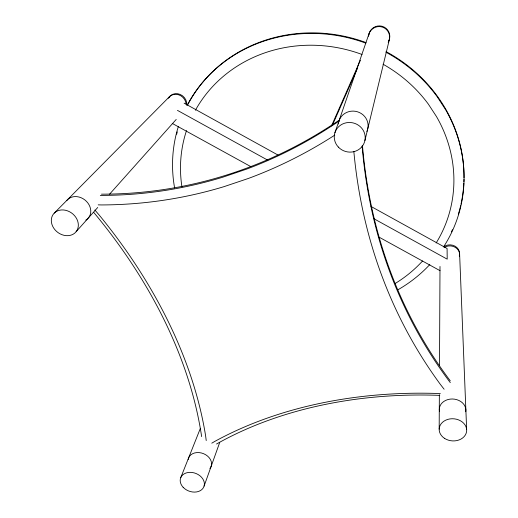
<?xml version="1.0" encoding="UTF-8"?>
<svg xmlns="http://www.w3.org/2000/svg" width="518" height="518" viewBox="0 0 518 518"><rect width="100%" height="100%" fill="white"/><g stroke="black" fill="none" stroke-linecap="round" stroke-linejoin="round"><path stroke-width="0.78" d="M439.18 429.144L439.355 394.69M439.504 365.65L440.002 266.446M364.905 140.579L389.413 39.336M334.9 132.744L368.887 34.071M204.086 486.098L219.742 442.378M180.795 477.531L200.375 428.354M331.501 125.906L360.424 60.23M332.724 124.495L357.75 67.696M76.127 231.701A14.381 11.914 37.5 0 0 65.605 210.289A14.381 11.914 37.5 0 0 52.752 226.431A14.381 11.914 37.5 0 0 76.127 231.701L97.727 207.472M109.557 194.205L176.224 119.431M54.26 213.092L169.367 96.788M211.784 443.181L214.549 441.543A369.353 254.118 8.3 0 1 436.545 393.447L440.326 393.654M98.2 204.856L101.366 204.94A716.226 551.281 78.3 0 0 224.132 186.609L248.29 178.483A716.226 551.281 78.3 0 0 334.79 135.114M172.267 123.42L250.829 166.628M379.267 237.257L440.035 270.681M184.123 103.173L278.179 155.154M370.907 206.391L447.092 248.498L447.196 259.155L373.653 218.583M177.447 110.366L267.812 160.211M94.872 210.01L99.456 215.365A466.394 315.229 35.7 0 1 205.62 435.871L206.229 440.565M444.127 389.232L440.358 384.388A865.034 619.288 -32.3 0 1 353.839 151.437M459.615 253.937L466.653 429.506M452.447 229.701A146.529 136.215 19.5 0 1 451.437 231.844M176.67 134.214A146.529 136.215 19.5 0 1 177.24 131.915M187.859 104.494A146.529 136.215 19.5 0 1 366.019 42.573M386.065 51.606A146.529 136.215 19.5 0 1 463.998 177.804M463.979 179.351A146.529 136.215 19.5 0 1 463.908 181.669M463.837 183.21A146.529 136.215 19.5 0 1 461.026 204.098M460.67 205.659A146.529 136.215 19.5 0 1 459.699 209.544M459.492 210.314A146.529 136.215 19.5 0 1 458.378 214.141M443.758 246.6A146.885 136.48 19.5 0 0 445.661 109.777L437.03 96.503A146.885 136.48 19.5 0 0 385.916 52.214M429.817 264.536A146.885 136.48 19.5 0 1 397.384 290.086M174.611 187.969A146.885 136.48 19.5 0 1 178.334 126.573M187.225 105.199A146.885 136.48 19.5 0 1 365.818 43.156M436.15 242.987A137.782 127.836 19.5 0 0 436.415 116.453L428.308 104.073A137.782 127.836 19.5 0 0 383.048 64.219M422.552 260.988A137.782 127.836 19.5 0 1 394.994 283.599M181.935 186.862A137.782 127.836 19.5 0 1 186.512 130.575M195.409 110.256A137.782 127.836 19.5 0 1 362.05 54.487M439.504 411.467A13.313 10.833 4.5 0 1 452.305 398.99A13.313 10.833 4.5 0 1 465.747 411.719M444.302 247.41A9.79 8.683 -0.2 0 1 455.426 247.423A9.79 8.683 -0.2 0 1 459.349 256.65M443.486 246.931A9.764 8.664 -0.2 0 1 454.966 246.141A9.764 8.664 -0.2 0 1 459.304 255.594M450.278 380.86A836.317 601.806 -32.3 0 1 362.47 145.629M338.72 120.474A691.122 534.058 78.3 0 1 101.444 194.166M100.311 195.403A694.67 536.298 78.3 0 0 222.967 177.143L246.6 169.114A694.67 536.298 78.3 0 0 339.653 120.662M450.304 382.653A840.753 604.195 -32.2 0 1 362.114 145.998M93.7 212.367A456.611 309.557 35.7 0 1 201.631 436.596M216.524 444.017A360.826 248.996 8.3 0 1 439.75 395.376M66.731 200.589A13.882 11.623 38 0 1 86.5 201.405A13.882 11.623 38 0 1 85.826 220.105M168.182 98.297A10.107 9.13 44.6 0 1 178.568 94.762A10.107 9.13 44.6 0 1 186.13 103.963M168.862 97.604A10.082 9.11 44.6 0 1 180.199 94.438A10.082 9.11 44.6 0 1 186.752 105.258M367.417 130.037A14.938 14.316 13.5 0 1 366.867 131.436M338.345 123.996A14.938 14.316 13.5 0 1 355.309 111.286A14.938 14.316 13.5 0 1 367.806 128.593M368.44 36.254A10.671 10.587 -45.5 0 1 382.278 27.04A10.671 10.587 -45.5 0 1 388.215 42.444M368.68 35.567A10.645 10.554 -46.5 0 1 381.934 26.23A10.645 10.554 -46.5 0 1 388.895 40.747M188.17 459.55A12.05 9.324 20.3 0 1 203.639 453.71A12.05 9.324 20.3 0 1 209.907 468.557M444.431 438.293A13.772 11.072 4.9 0 0 466.55 431.824A13.772 11.072 4.9 0 0 447.817 419.392A13.772 11.072 4.9 0 0 444.431 438.293M338.332 147.06A15.521 14.776 14.1 0 0 364.504 142.074A15.521 14.776 14.1 0 0 346.38 122.76A15.521 14.776 14.1 0 0 338.332 147.06M183.158 487.302A12.426 9.479 20.3 0 0 203.742 487.024A12.426 9.479 20.3 0 0 189.976 472.345A12.426 9.479 20.3 0 0 183.158 487.302"/></g></svg>
